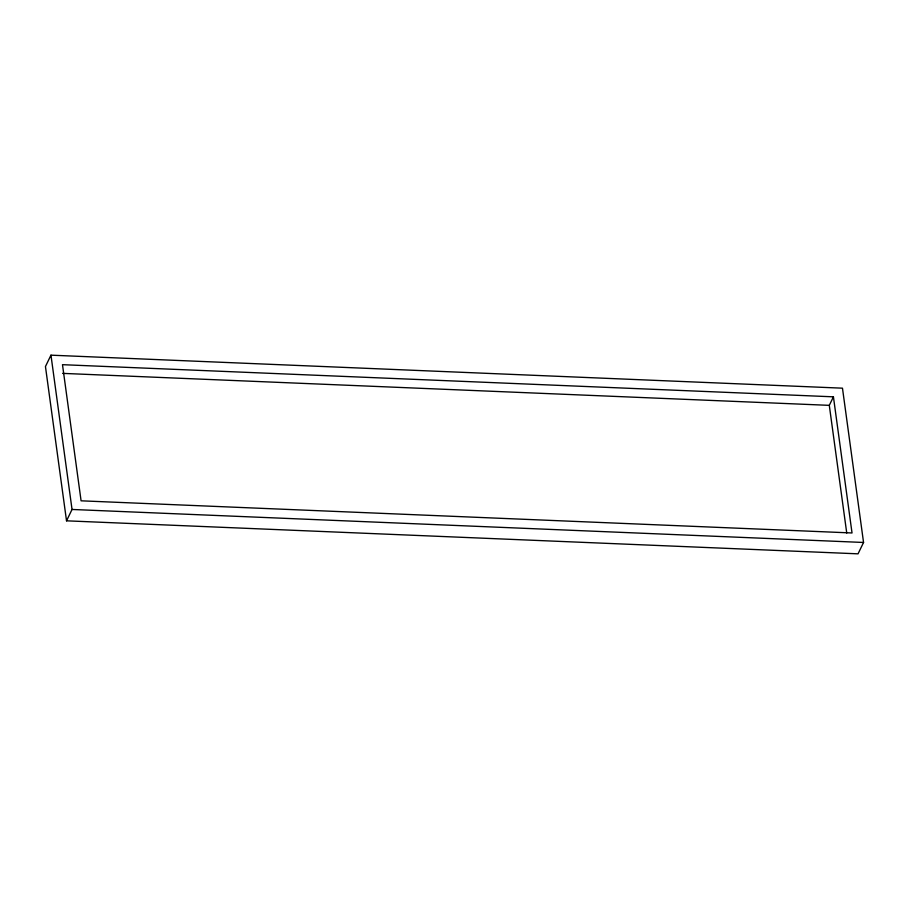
<?xml version="1.0" encoding="UTF-8"?>
<svg xmlns="http://www.w3.org/2000/svg" width="909" height="909" viewBox="0 0 909 909"><rect width="100%" height="100%" fill="white"/><g stroke="black" fill="none" stroke-linecap="round" stroke-linejoin="round"><path stroke-width="1.36" d="M50.961 355.169L45.45 366.532L66.527 520.823L858.039 553.831L863.55 542.468L842.473 388.177L50.961 355.169L72.038 509.46L66.527 520.823M846.745 533.06L829.292 405.346L833.428 396.824L62.482 364.679L81.083 500.814L852.028 532.969L833.428 396.824M62.596 373.372L829.292 405.346M72.038 509.46L863.55 542.468"/></g></svg>
